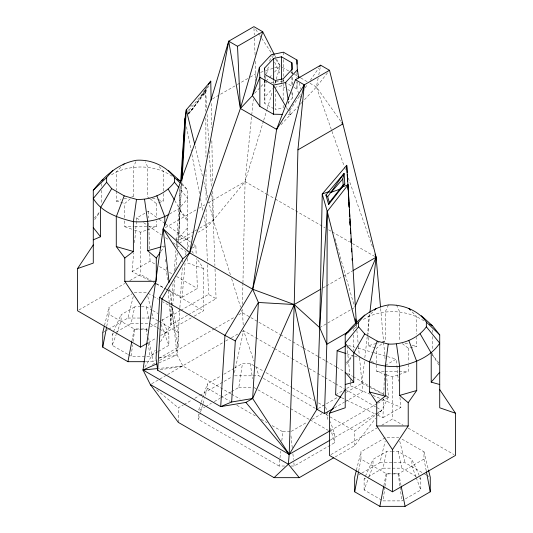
<?xml version="1.0" encoding="UTF-8"?>
<svg xmlns="http://www.w3.org/2000/svg" width="533" height="533" viewBox="0 0 533 533"><rect width="100%" height="100%" fill="white"/><g stroke="black" fill="none" stroke-linecap="round" stroke-linejoin="round"><path stroke-width="0.4" stroke-dasharray="2.67 2" d="M243.195 324.95L242.382 309.36M242.482 304.383L242.921 283.643M242.941 282.816L245.08 181.593L253.315 99.351M297.134 81.869L296.948 89.098L300.532 97.339M377.777 415.2L382.954 417.705L383.593 398.744M383.733 394.62L384.433 374.006M181.42 183.339L178.095 242.995M181.933 180.967L178.308 240.516L177.362 242.695M230.869 393.74L182.906 366.051L177.056 354.851L179.834 308.494M179.881 307.668L182.259 267.926M182.606 262.136L182.752 259.651M176.696 240.729L176.27 246.526M176.749 239.903L180.401 185.944M149.746 280.625L132.091 271.564L133.736 252.595M134.589 242.702L136.448 221.262M136.521 220.435L136.734 217.964L148.287 211.295L158.341 218.63M160.52 341.713L171.013 324.744L170.214 316.475L171.14 305.775M171.213 304.956L173.065 283.563M174.138 271.217L175.917 250.643M187.469 315.243L171.013 324.744L172.585 306.575M172.659 305.749L174.877 280.151M175.803 269.418L177.236 252.902M177.596 248.771L178.022 243.814M168.868 290.445L182.113 297.241L185.051 263.275M185.77 254.994L186.057 251.683L188.162 250.463M255.127 81.256L255.374 78.784M255.454 77.965L255.867 73.854L255.314 60.602M284.669 466.022L279.099 466.022L279.892 458.686M279.978 457.874L280.684 451.351M281.824 440.751L282.79 431.783L271.297 425.147M346.25 392.341L361.987 383.254L364.479 361.014M364.845 357.723L367.25 336.31M367.344 335.484L369.835 313.251M157.681 351.78L149.98 356.231L131.085 356.231L132.65 344.784M133.097 341.52L134.776 329.261L109.032 314.403L109.032 307.128L132.071 293.823M384.919 487.002L383.02 500.893L401.915 500.893L404.714 499.274M385.033 486.183L386.705 473.93L360.968 459.066L360.968 451.791L386.165 437.247L398.764 437.247M187.836 111.877L188.176 109.571M231.582 391.615L238.784 387.464L242.468 363.506L250.21 363.506L255.24 366.411M106.727 326.376L109.032 314.403M131.931 340.927L134.236 328.948L140.532 328.948M358.662 471.045L360.968 459.066M383.86 485.59L386.165 473.617L393.254 473.617M318.148 78.111L316.409 86.986L344.198 166.236M318.781 74.886L320.206 67.624M234.447 372.6L243.608 330.673L255.114 337.316M116.381 331.979L131.085 323.491L134.776 306.815L140.532 306.815M368.316 476.649L383.02 468.161L386.705 451.478L391.642 451.478M265.174 79.697L264.381 82.915L266.866 82.702M265.374 78.891L266.36 74.867M266.56 74.06L268.732 65.199M269.718 61.168L271.104 55.532M104.508 325.423L109.032 307.128M108.492 329.261L127.933 318.041L133.25 296.555M356.437 470.093L360.968 451.791M361.867 473.097L379.869 462.704L385.186 441.224M207.43 86.239L205.838 90.084L189.308 109.738L188.742 113.502L204.399 92.909L207.097 86.979M279.099 466.022L198.463 419.471L200.288 413.062M200.521 412.262L202.8 404.254M203.033 403.454L204.399 398.651M205.318 395.446L207.37 388.237L207.37 383.773L220.982 375.912M263.482 121.044L245.08 181.593L213.307 220.309L206.164 227.704L198.376 232.201M263.722 120.251L266.866 109.891M267.113 109.098L272.436 91.569M274.855 83.601L280.185 66.072L276.467 58.77M201.008 403.035L198.463 410.736L204.945 406.999M201.261 402.262L207.37 383.773M204.399 92.909L203.719 94.747L205.838 90.084M127.58 354.205L112.183 345.317L116.207 334.497M116.494 333.725L121.091 321.366L121.091 314.71L134.776 306.815M381.615 500.087L364.119 489.98L368.716 477.621M369.003 476.848L373.027 466.029L373.027 459.379L386.705 451.478M177.049 243.428L176.416 244.88L178.542 243.654M112.183 345.317L112.183 334.404L121.091 314.71M364.119 489.98L364.119 479.074L373.027 459.379M208.769 85.54L205.765 92.142L188.495 114.175M206.058 87.992L204.079 92.329L193.126 108.259L190.101 111.91M135.888 161.626L133.377 167.096L133.377 196.191L132.151 197.23M388.45 304.929L385.312 311.758L385.312 340.86L384.08 341.9M377.657 415.6L381.648 410.37L388.464 397.065L386.418 373.9M144.776 367.177L155.27 350.201M201.054 95.98L204.805 89.99M188.582 113.422L190.401 110.771L193.126 108.259M289.739 110.284L300.525 94.574M305.209 87.745L307.554 84.327M310.366 80.23L318.801 67.938M94.701 219.623L99.424 212.854M161.006 251.256L164.79 245.84M346.637 364.286L352.306 356.164M335.257 456.881L354.698 445.655L375.658 418.212M327.482 72.861L316.409 86.986L302.484 101.83M190.448 106.28L191.52 105.014M187.489 114.182L190.401 110.771M94.348 218.104L99.131 212.554M169.614 213.953L179.275 208.376L187.783 198.503L179.554 188.435M187.783 239.837L179.275 237.471L187.783 227.604M346.283 362.773L352.659 355.364M254.714 93.222L260.404 87.159M260.97 86.553L265.514 81.716M266.074 81.109L268.899 78.104M269.465 77.505L272.283 74.493M274.542 72.088L280.185 66.072L275.574 59.156M273.929 108.785L264.901 103.575L264.575 97.206L272.503 88.751M287.693 103.102L292.224 98.279L292.224 91.623M281.071 124.655L297.934 106.68M300.206 104.255L301.918 102.436M120.798 167.315L116.281 172.006L110.071 175.59M372.734 311.985L368.21 316.669L362 320.253M124.782 217.597L124.782 203.466L131.538 197.75M381.628 343.978L376.718 348.129L376.718 371.408L385.719 374.526M354.698 445.655L354.698 431.11L375.732 414.921M376.391 414.414L381.648 410.37L376.611 407.465M212.494 98.891L236.672 84.934M237.378 84.527L249.471 77.545M250.177 77.138L255.867 73.854M165.337 227.638L196.231 209.802M199.102 208.143L204.852 204.825M208.443 202.747L245.08 181.593L265.96 193.652M194.025 231.442L178.308 240.516L174.364 237.478M194.738 231.029L196.884 229.79M199.735 228.144L213.307 220.309L212.747 189.655M179.248 243.248L192 235.886M132.091 271.564L150.046 261.197L155.07 264.082M78.964 309.94L124.782 283.483M129.792 280.591L140.532 274.388L151.272 280.591M192.366 248.038L195.877 246.013L193.865 244.547M102.736 332.585L104.894 331.339M105.614 330.926L107.773 329.674M112.183 334.404L113.582 333.598M182.113 297.241L197.377 288.433L196.317 258.485M139.713 329.261L146.295 329.261L147.734 328.428M150.433 326.869L158.534 322.192M159.074 321.885L161.233 320.633M161.952 320.22L172.032 314.403L172.032 307.128L162.672 301.725M170.214 316.475L180.147 310.746M180.854 310.333L208.523 294.363L216.078 298.727L188.182 314.83M148.407 342.586L155.569 338.455M160.58 335.563L191.36 317.788M194.225 316.136L203.533 310.766L203.533 268.572L196.784 258.438M158.381 351.38L168.881 345.317L168.881 334.404L162.032 319.254M145.815 361.687L153.131 361.687L155.29 360.435M158.894 358.356L178.328 347.136L178.328 332.585L172.032 307.128M152.378 364.605L155.256 362.94M159.574 360.448L214.253 328.881M214.972 328.468L234.393 317.248M238.711 314.756L242.308 312.678L279.745 334.298M151.765 383.7L166.829 374.999M167.549 374.586L224.953 341.446M225.672 341.033L230.689 338.129M231.409 337.715L238.584 333.571M242.175 331.506L243.608 330.673L253.915 361.034M322.958 287.94L325.83 286.281M326.549 285.868L342.353 276.74M343.072 276.327L352.406 270.937M223.847 374.259L233.874 368.47M234.593 368.056L242.468 363.506M178.302 422.376L178.302 407.832L183.345 404.92M184.065 404.507L191.98 399.93M194.865 398.271L199.182 395.772M199.902 395.359L231.582 377.071M319.693 327.655L351.12 309.506M351.833 309.093L354.692 307.448M205.665 406.586L211.421 403.254M214.299 401.596L220.062 398.271M220.782 397.851L230.862 392.035M353.752 328.721L356.584 327.082L356.484 325.43M385.392 365.371L396.266 359.095L396.819 364.819M335.623 394.833L343.952 390.029M346.723 388.424L350.887 386.025L369.835 394.094M318.348 408.445L337.662 397.292M291.245 431.37L307.001 422.269M312.018 419.378L322.045 413.588M334.411 407.905L344.338 402.168M345.051 401.762L362.786 391.522L359.369 355.997M330.187 430.711L376.951 403.708M377.67 403.294L388.464 397.065L384.866 394.986M330.7 439.785L377.344 412.855M378.057 412.442L381.648 410.37M291.038 466.022L294.216 466.022L334.537 442.743L334.537 434.015L330.467 421.69M382.954 417.705L400.909 407.339L399.883 396.705M330.9 454.602L377.431 427.739M381.728 425.261L392.468 419.058L403.208 425.261M358.989 474.756L361.147 473.511M364.119 479.074L365.518 478.261M392.468 473.93L398.224 473.93L423.968 459.066L423.968 451.791L400.929 438.492M405.42 498.875L420.817 489.98L420.817 479.074L411.909 459.379L398.224 451.478L392.468 451.478M158.907 362.933L177.056 354.851L171.619 305.449M134.536 230.123L140.532 232.201L146.535 230.123M147.281 229.863L156.282 226.745L156.282 220.922M386.465 374.786L392.468 376.864L398.464 374.786M399.217 374.526L408.218 371.408L408.218 363.1M150.333 198.936L156.282 203.466L158.454 202.76M159.18 202.52L163.524 201.101L163.524 192.819M260.57 72.348L265.281 70.842M266.067 70.589L273.909 68.077M274.695 67.831L280.185 66.072M116.281 191.127L116.281 201.101L120.944 199.762M124.049 198.869L127.16 197.976M131.824 196.637L133.377 196.191M161.679 246.732L164.011 246.059M368.21 337.456L368.21 345.77L376.764 343.312M377.537 343.092L379.096 342.646M382.201 341.753L385.312 340.86M274.422 87.379L281.484 85.893L284.955 87.898M402.268 343.598L408.218 348.129L416.719 346.497L416.719 337.382M159.287 357.81L177.056 354.851M160.14 369.842L182.906 366.051L158.488 368.47M270.997 82.349L283.403 81.276L293.383 87.039M124.782 220.922L124.782 226.745L133.903 226.745M134.729 226.745L147.994 226.745M148.82 226.745L156.282 226.745M134.236 292.577L146.835 292.577L152.591 295.902M141.358 306.815L146.295 306.815L152.052 310.139M127.933 318.041L150.692 318.041M151.505 318.041L153.131 318.041L178.328 332.585M131.085 323.491L149.98 323.491L156.282 327.129M141.318 328.948L146.835 328.948L147.295 331.346M134.776 329.261L138.886 329.261M376.718 371.408L384.18 371.408M385.006 371.408L398.271 371.408M399.097 371.408L408.218 371.408M234.553 375.825L258.938 375.825L262.542 377.904M238.784 387.464L252.309 387.464M282.79 431.783L290.532 431.783M379.869 462.704L405.067 462.704L423.069 473.097M383.02 468.161L401.915 468.161L416.619 476.649M394.04 473.617L398.764 473.617L401.069 485.59M386.705 473.93L391.642 473.93M288.093 114.515L290.538 114.562L289.765 109.638M152.438 198.176L157.195 199.429M157.981 199.635L163.524 201.101M116.281 201.101L124.782 203.466M368.21 345.77L375.172 347.703M348.535 345.471L354.898 347.289M358.083 348.196L373.193 352.513M373.993 352.739L396.266 359.095M405.067 343.145L408.951 344.265M412.056 345.157L416.719 346.497M346.643 353.699L353.779 355.964M354.572 356.217L360.128 357.976M371.228 361.494L374.406 362.5M124.782 226.745L133.783 229.863M203.533 268.572L187.783 263.115L187.783 258.125M372.867 395.386L379.689 398.291M382.721 399.583L400.909 407.339M341.54 397.691L345.977 399.837M346.716 400.196L377.038 414.847M153.424 282.517L155.629 283.649M156.369 284.022L165.19 288.56M165.93 288.933L168.135 290.065M361.987 383.254L383.314 394.38M386.258 395.912L388.464 397.065M159.374 266.56L166.543 270.684M169.407 272.336L172.279 273.989M176.583 276.46L197.377 288.433M282.317 67.305L290.125 71.815M290.838 72.222L293.676 73.867M294.389 74.274L297.227 75.913M300.779 77.965L307.175 81.656M310.013 83.295L316.409 86.986L341.28 121.977M294.096 87.452L296.948 89.098L296.948 81.616M287.733 89.504L289.819 90.703M266.68 194.065L274.602 198.636M275.321 199.056L324.997 227.738M328.601 229.816L331.479 231.475M332.199 231.895L349.475 241.869M352.36 243.534L374.679 256.42M423.882 320.806C407.419 310.093 386.145 308.933 368.21 316.669L368.21 334.131M172.119 176.236C155.789 165.117 134.229 164.431 116.281 172.006L116.281 190.294M280.465 334.711L291.984 341.36M292.71 341.78L302.784 347.596M303.51 348.016L317.908 356.324M318.627 356.744L325.103 360.481M325.823 360.901L335.903 366.717M336.623 367.137L344.545 371.708M347.423 373.366L352.466 376.278M353.186 376.698L368.303 385.426M369.023 385.839L384.146 394.567M255.827 337.729L273.802 348.109M274.522 348.522L291.058 358.069M291.778 358.482L306.155 366.784M309.033 368.45L316.942 373.013M317.661 373.426L324.131 377.164M324.85 377.577L334.917 383.394M335.637 383.807L344.258 388.784M344.978 389.203L375.898 407.052M408.218 428.152L454.036 454.602M156.282 283.483L166.303 289.272M167.022 289.685L203.533 310.766M153.311 296.321L158.354 299.226M255.953 366.824L263.142 370.975M266.014 372.634L291.871 387.558M292.59 387.977L314.137 400.416M318.448 402.901L323.471 405.806M152.771 310.552L157.815 313.464M263.262 378.317L292.057 394.946M292.777 395.359L315.816 408.658M325.896 414.481L354.698 431.11M423.788 473.511L425.947 474.756M426.666 475.176L428.825 476.422M419.418 478.261L420.817 479.074M156.982 327.535L159.081 328.748M159.78 329.154L168.881 334.404M253.901 387.464L289.899 408.245M290.618 408.658L309.34 419.471M310.059 419.884L328.055 430.278M328.781 430.691L334.537 434.015M231.582 394.154L240.176 399.117M207.37 388.237L220.302 395.706M221.022 396.119L230.356 401.509M236.819 405.24L255.494 416.026M261.243 419.344L266.986 422.662M128.286 354.612L131.085 356.231M136.734 217.964L140.159 220.302M143.584 222.647L147.694 225.452M148.381 225.925L161.392 234.82M165.503 237.631L168.248 239.504M173.038 242.781L186.057 251.683M159.007 219.116L165.043 223.52M165.71 224.007L190.514 242.102M149.673 198.429L147.688 196.917L147.688 167.096L145.422 161.779M156.689 389.823L178.302 407.832M181.393 184.151L187.783 190.241L187.783 249.064M412.202 311.985L416.719 316.669L416.719 334.071M159.101 166.642L163.524 171.28L163.524 191.987M181.933 183.452L187.783 190.241M187.783 219.336L179.275 209.469L187.783 221.655M432.47 353.199L432.47 354.858L439.232 363.393M255.747 29.415L259.431 34.951M259.897 35.644L261.277 37.716M261.736 38.409L275.108 58.463M187.783 244.927L189.128 246.959M191.833 251.01L193.632 253.708M432.47 354.858L439.292 365.645M286.361 107.38L287.613 109.532M289.286 112.41L290.538 114.562M174.797 200.588L179.275 208.376M274.608 55.119L276.094 58.037M396.485 304.929L399.623 311.758L399.623 341.586M271.97 56.205L272.643 57.677M274.662 62.101L280.378 74.64M282.73 79.803L283.403 81.276L283.403 79.617M415.933 476.848L411.909 466.029L411.909 459.379M416.22 477.621L420.817 489.98M161.119 324.45L168.881 345.317M344.471 167.016L345.85 170.94M348.329 178.002L373.087 248.618M255.767 366.484L258.938 375.825M325.63 407.052L326.902 410.903M327.155 411.676L328.428 415.527M230.409 274.781L213.307 220.309L208.769 201.76M231.648 278.732L240.576 307.155M241.562 310.313L242.308 312.678M335.03 238.731L354.465 306.648M325.856 412.315L328.368 421.13M330.427 428.332L334.537 442.743M423.968 451.791L428.492 470.093M399.75 441.224L405.067 462.704M147.814 296.555L150.572 307.694M151.952 313.264L153.131 318.041M195.151 146.122L202.453 175.957M203.833 181.6L207.783 197.73M398.224 451.478L401.915 468.161M146.295 306.815L149.28 320.32M186.523 126.847L191.28 151.245M191.913 154.503L199.515 193.546M200.461 198.423L203 211.434M203.946 216.318L206.164 227.704L207.357 261.443M423.968 459.066L426.273 471.045M172.032 314.403L178.328 347.136M148.52 337.729L153.131 361.687M299.513 82.955L300.419 88.698M288.473 101.43L289.119 105.534M250.21 363.506L252.549 378.677M398.224 473.93L399.903 486.183M400.017 487.002L401.915 500.893M146.295 329.261L147.075 334.984M148.194 343.152L149.98 356.231M169.8 288.986L171.526 304.629M290.971 435.861L292.284 448.086M292.903 453.796L293.516 459.499M293.87 462.764L294.216 466.022M396.898 365.638L398.391 381.175M356.424 325.45L356.59 327.222M356.903 330.387L358.103 342.879M358.416 346.084L359.289 355.238M347.023 345.837L349.861 375.359M350.254 379.463L350.494 381.921M350.574 382.741L350.887 386.025M380.649 308.54L383.567 341.633M383.64 342.459L385.106 359.009M165.683 259.458L165.883 261.936M166.289 266.893L166.696 271.85M166.762 272.676L167.502 281.77M168.248 290.858L169.261 303.257M169.327 304.083L171.013 324.744M206.691 107.853L205.765 92.142L205.825 111.27M207.084 114.468L208.736 142.578M209.222 150.846L211.361 187.23M211.754 193.845L213.307 220.309L214.912 265.707M291.897 91.903L292.224 98.279M253.968 28.309L254.248 34.931M254.381 38.243L255.107 55.632M215.032 269.012L216.078 298.727M207.477 264.734L208.523 294.363M195.877 246.013L196.197 255.16M148.287 211.295L148.52 217.944M148.694 222.934L149.64 249.551M149.786 253.708L150.046 261.197M211.175 103.509L211.614 127.527M211.854 140.785L212.627 183.032M205.845 117.92L205.958 157.008M205.991 169.487L206.091 201.92M206.111 209.409L206.164 227.704M432.47 329.92L432.47 332.412M432.47 336.57L432.47 349.042M408.218 348.129L408.218 362.267M392.468 376.864L392.468 419.058M353.725 329.194L353.725 330.853M353.725 335.01L353.725 350.807M296.948 72.475L296.948 78.291M292.224 71.675L292.224 74.167M292.224 77.492L292.224 84.974M291.897 71.122L291.897 73.614M291.897 76.939L291.897 85.253M283.403 52.181L283.403 56.338M283.403 59.663L283.403 76.292M283.163 78.837L283.163 100.451M283.163 105.441L283.163 107.933L275.314 109.585L275.314 90.463M281.484 80.903L281.484 85.893M275.314 80.49L275.314 82.981M273.636 80.896L273.636 84.221M264.901 74.473L264.901 103.575M264.575 75.586L264.575 78.917M264.575 79.743L264.575 97.206M198.463 413.914L198.463 419.471M179.275 188.682L179.275 237.471M156.282 203.466L156.282 217.597M140.532 232.201L140.532 274.388M101.79 183.692L101.79 186.19M101.79 190.348L101.79 202.813"/><path stroke-width="0.8" d="M356.337 322.951L346.73 165.297L322.232 193.992L327.235 211.434L326.836 344.258L324.477 413.635L316.922 409.271L294.216 304.53L297.927 149.86L304.296 84.847L329.501 70.296L376.118 257.246L380.502 306.888M274.235 54.386L262.722 31.74L253.901 26.65L228.704 41.201L211.075 99.711L163.185 228.877L143.024 370.002L150.326 384.526L178.302 422.376L274.062 477.661L288.366 464.223L289.179 454.382L316.922 409.271L319.693 327.655L322.232 193.992L328.395 191.813L331.2 192.273L339.681 189.275L342.472 186.836L344.804 184.105L344.085 173.438L325.903 194.991L328.634 204.499L342.472 186.836L343.165 184.964L342.759 178.968L344.085 173.438L327.688 196.75L329.334 202.487L328.634 204.499M297.401 71.429L296.948 60.002L283.403 52.181L271.297 54.726L259.358 67.464L252.442 95.647L240.39 108.492L189.681 252.862L161.965 299.02L157.701 370.242L220.702 406.619L245.9 402.422L252.655 398.497L294.216 304.53L320.799 289.186M156.635 363.946L143.024 370.002L289.179 454.382L294.216 304.53L252.675 289.232L189.681 252.862L163.185 228.877L163.384 231.355M345.537 345.824L337.123 350.687L335.623 394.833L340.8 397.338M181.6 180.027L184.944 118.712L186.27 109.838L210.768 81.143L211.115 100.197M329.467 431.124L289.179 454.382L252.655 398.497L231.655 401.995L220.702 406.619L224.959 335.39L252.675 289.232L276.614 129.406L240.39 108.492L237.518 46.291L228.704 41.201L189.681 252.862L182.806 258.825L159.707 297.287L156.056 358.349L157.701 370.242M181.986 180.141L186.27 109.838L194.758 144.51M231.655 401.995L235.306 340.933L258.398 302.471L252.675 289.232L304.296 84.847L295.482 79.75L276.614 129.406L277.553 128.04M252.655 398.497L258.398 302.471L294.216 304.53L319.693 327.655L326.836 344.258L348.795 331.579M319.693 327.655L327.235 211.434L348.056 184.864L349.268 207.224M180.62 182.626L184.944 118.712L185.257 120.338M369.929 312.425L376.118 257.246L375.019 254.108M392.468 491.799L329.467 455.429L329.467 413.235L345.217 407.785L345.217 334.904C356.244 320.946 370.275 307.941 388.45 304.929C402.562 304.336 418.125 310.239 426.353 322.039L426.353 326.809C417.845 338.602 402.562 344.831 388.224 344.051L385.312 366.318L385.312 396.146L376.718 402.688L376.718 425.967L392.468 449.612L392.468 491.799L455.468 455.429L455.468 413.235L439.718 389.596M140.532 347.136L77.532 310.766L77.532 268.572L93.282 263.115L93.282 190.241C104.308 176.276 118.339 163.278 136.515 160.26C150.886 159.26 165.916 165.803 174.418 177.502L174.418 182.139C165.956 193.865 150.779 200.115 136.515 199.389L133.377 221.648L133.377 251.476L124.782 258.025L124.782 281.304L140.532 304.943L140.532 347.136L147.694 342.999M145.003 361.687L127.933 361.687L102.736 347.136L106.573 327.175M127.933 361.687L131.778 341.726M428.492 470.093L430.264 477.255L430.264 491.799L405.067 506.35L379.869 506.35L354.672 491.799L358.509 471.838M379.869 506.35L383.707 486.389M104.308 326.223L102.736 332.585L102.736 347.136M356.244 470.886L354.672 477.255L354.672 491.799M364.719 315.05L358.582 322.172L358.582 326.809L364.719 333.931L377.217 341.147L369.476 362.134L369.476 391.962L376.718 402.688M112.783 170.387L106.647 177.502L106.647 182.273L111.683 188.629L124.182 195.844L116.281 216.738L116.281 246.566L124.782 258.025M355.338 305.922L376.118 257.246L353.126 270.524M210.102 82.608L210.768 81.143L208.416 84.567M364.719 333.931L353.725 353.039L353.725 382.141L345.217 384.506M111.683 188.629L100.53 207.65L100.53 236.745L93.282 239.837M276.614 129.406L304.296 84.847M77.532 268.572L93.282 244.927M140.532 304.943L155.829 281.977M329.467 413.235L345.217 389.596M392.468 449.612L408.218 425.967L408.218 402.688L416.719 390.502L416.719 361.407L408.818 340.514M319.74 66.572L320.679 65.206L329.501 70.296M156.282 280.471L156.282 258.025L160.06 252.609M329.334 202.487L343.165 184.964L344.804 184.105M358.582 326.809L345.217 343.172C357.223 360.248 379.256 368.076 399.623 366.318C414.921 362.92 430.771 356.81 439.718 343.172L426.353 326.809M106.647 182.273L93.282 198.503C101.756 212.5 118.293 217.997 133.377 221.648C145.582 222.587 158.241 220.449 168.928 214.353M439.718 384.506L431.21 382.141L439.718 372.267M331.2 192.273L342.759 178.968M264.575 68.104L273.636 58.45L281.484 56.798L291.897 62.807L292.224 69.177L283.163 78.837L275.314 80.49L264.901 74.473L264.575 68.104L264.575 69.77M259.358 67.464L259.851 77.285L273.396 85.107L285.501 82.555L297.441 69.823L298.733 78.031M123.056 164.977L124.182 163.804M374.426 310.226L376.118 308.467M93.282 190.241L106.647 177.502M345.217 334.904L358.582 322.172M237.518 46.291L262.722 31.74L240.39 108.492L228.704 41.201M101.79 180.367L103.169 179.574M295.482 79.75L320.679 65.206M297.927 149.86L342.719 123.996L341.76 122.65M324.477 413.635L333.698 408.311M151.599 385.586L150.326 384.526L288.366 464.223L329.987 440.198M274.062 477.661L299.26 477.661L333.818 457.714M342.472 186.836L348.056 184.864M144.55 199.389L147.688 221.648L147.688 250.75L160.899 246.952M396.485 344.051L399.623 366.318L399.623 395.413L416.719 390.502M143.024 370.002L157.675 368.55M124.782 281.304L156.282 281.304M376.718 425.967L408.218 425.967M259.851 106.38L259.851 77.285L252.442 95.647L259.851 106.38L273.396 114.202L282.377 114.388M377.217 341.147L388.224 344.051M369.476 391.962L385.312 396.146M124.182 195.844L136.515 199.389M116.281 246.566L133.377 251.476M337.123 350.687L345.85 353.452M455.468 413.235L439.718 407.785L439.718 334.904L432.47 325.763L421.317 315.689M235.306 340.933L224.959 335.39L161.965 299.02L159.707 297.287M297.94 76.326L300.072 77.558M429.605 324.111L432.47 325.763M177.129 179.128L179.275 180.367L180.874 182.219M399.623 395.413L408.218 402.688M147.688 250.75L156.282 258.025M168.281 170.387L179.275 180.367M174.418 177.502L180.227 183.039M426.353 322.039L439.718 334.904M325.903 194.991L327.688 196.75M408.818 308.467L410.51 310.226M345.217 372.267L353.725 382.141M245.9 402.422L289.179 454.382M174.418 182.139L179.041 187.809M288.366 464.223L299.26 477.661M93.282 227.604L100.53 236.745M182.806 258.825L163.185 228.877L169.074 282.397M285.941 106.66L273.396 85.107L273.396 114.202M420.217 333.931L431.21 353.039L431.21 382.141M168.281 189.262L174.391 199.882M156.882 195.844L164.79 216.738L164.79 225.885M327.235 211.434L355.771 323.871M426.427 471.838L430.264 491.799M401.222 486.389L405.067 506.35M285.501 82.555L288.213 99.791M355.797 318.901L356.197 323.105M346.73 165.297L347.15 172.779M347.243 174.444L347.616 181.093M347.802 184.418L348.082 189.402M348.315 193.559L348.595 198.549M348.829 202.707L349.062 206.864M349.388 212.68L349.568 216.005M349.895 221.821L350.081 225.146M350.454 231.802L350.547 233.461M350.967 240.943L351.06 242.608M349.401 209.709L349.761 216.338M349.895 218.823L350.254 225.446M350.434 228.764L350.701 233.734M350.974 238.697L351.194 242.841M351.507 248.638L351.687 251.949M352.046 258.578L352.133 260.237M296.948 60.002L296.948 64.16M291.897 62.807L291.897 70.289M281.484 56.798L281.484 80.077M273.636 58.45L273.636 80.063"/></g></svg>
